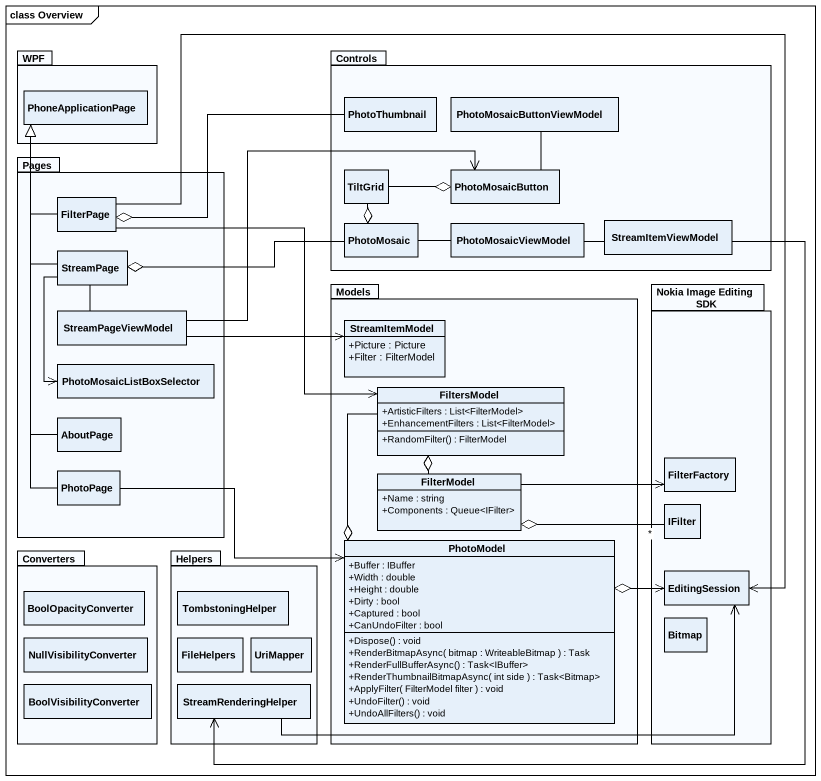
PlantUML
@startuml
mainframe class Overview
hide circle
hide empty members
skinparam classAttributeIconSize 0
package WPF {
  class PhoneApplicationPage
}
package Controls {
  class PhotoThumbnail
  class PhotoMosaicButtonViewModel
  class TiltGrid
  class PhotoMosaicButton
  class PhotoMosaic
  class PhotoMosaicViewModel
  class StreamItemViewModel
}
package Pages {
  class FilterPage
  class StreamPage
  class StreamPageViewModel
  class PhotoMosaicListBoxSelector
  class AboutPage
  class PhotoPage
}
package Models {
  class StreamItemModel {
    +Picture : Picture
    +Filter : FilterModel
  }
  class FiltersModel {
    +ArtisticFilters : List<FilterModel>
    +EnhancementFilters : List<FilterModel>
    +RandomFilter() : FilterModel
  }
  class FilterModel {
    +Name : string
    +Components : Queue<IFilter>
  }
  class PhotoModel {
    +Buffer : IBuffer
    +Width : double
    +Height : double
    +Dirty : bool
    +Captured : bool
    +CanUndoFilter : bool
    +Dispose() : void
    +RenderBitmapAsync( bitmap : WriteableBitmap ) : Task
    +RenderFullBufferAsync() : Task<IBuffer>
    +RenderThumbnailBitmapAsync( int side ) : Task<Bitmap>
    +ApplyFilter( FilterModel filter ) : void
    +UndoFilter() : void
    +UndoAllFilters() : void
  }
}
package "Nokia Image Editing SDK" as Nokia_Image_Editing_SDK {
  class FilterFactory
  class IFilter
  class EditingSession
  class Bitmap
}
package Converters {
  class BoolOpacityConverter
  class NullVisibilityConverter
  class BoolVisibilityConverter
}
package Helpers {
  class TombstoningHelper
  class FileHelpers
  class UriMapper
  class StreamRenderingHelper
}
PhotoMosaicButton -up- PhotoMosaicButtonViewModel
PhotoMosaicButton o-left- TiltGrid
FilterPage -up-|> PhoneApplicationPage
FilterPage o-right- PhotoThumbnail
FilterPage -right-> FiltersModel
FilterPage --> EditingSession
StreamPage -up-|> PhoneApplicationPage
StreamPage o-right- PhotoMosaic
StreamPage -- StreamPageViewModel
StreamPage --> PhotoMosaicListBoxSelector
PhotoMosaic o-up- TiltGrid
PhotoMosaic -right- PhotoMosaicViewModel
PhotoMosaicViewModel -right- StreamItemViewModel
StreamItemViewModel --> StreamRenderingHelper
StreamPageViewModel -right-> PhotoMosaicButton
StreamPageViewModel -right-> StreamItemModel
AboutPage -up-|> PhoneApplicationPage
FiltersModel o-- FilterModel
PhotoPage -up-|> PhoneApplicationPage
PhotoPage -right-> PhotoModel
FilterModel -right-> FilterFactory
FilterModel o-right- "*" IFilter
PhotoModel o-up- FiltersModel
PhotoModel o-right-> EditingSession
StreamRenderingHelper -right-> EditingSession
@enduml
